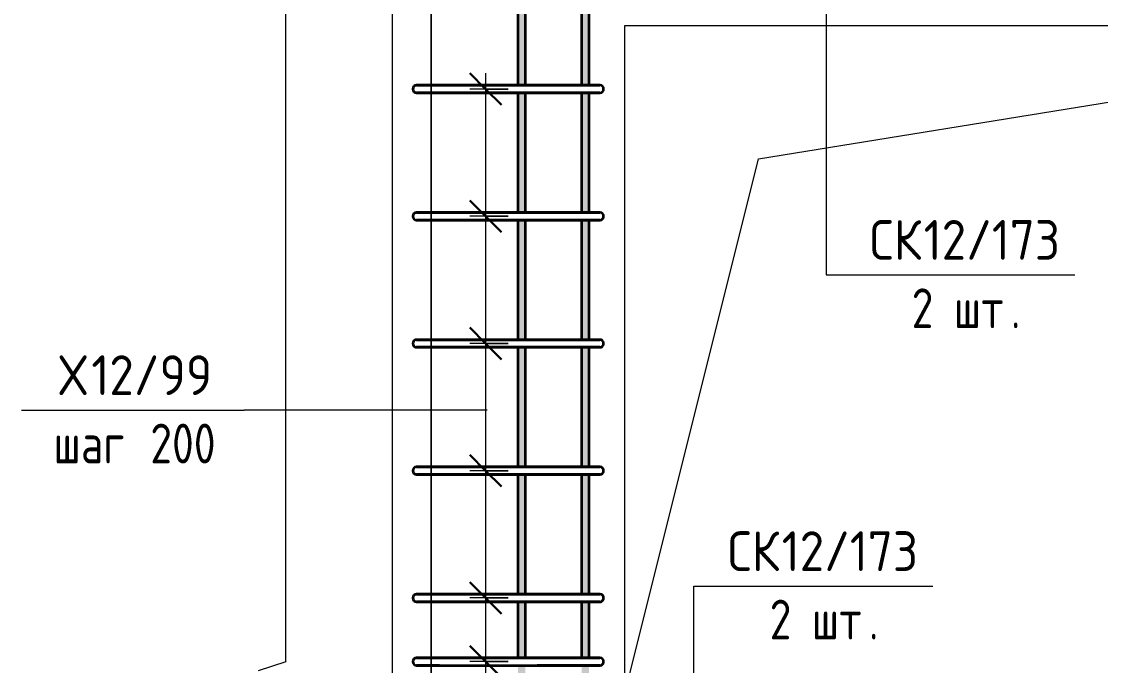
# Model space of a CAD drawing. Header units: millimetres. Extents: x -737 to 48133, y -5064 to 36443.
# Drawn here: x 44623 to 46319, y 1714 to 2726 of the extents above; entities that cross this region are included whole.
import ezdxf

# ---------------------------------------------------------------- set-up
doc = ezdxf.new("R2010")
doc.units = ezdxf.units.MM
for name, color, linetype, lineweight in [('AA_Dim', 7, 'Continuous', 9), ('AA_Dim-25', 7, 'Continuous', 9), ('AA_Oformlenie', 7, 'Continuous', 9), ('AA_Vinoska', 7, 'Continuous', 9), ('AF_Okno', 7, 'Continuous', 20), ('AF_Stena_Опалубка', 253, 'Continuous', 20), ('KR_Armatura_Tonkie', 7, 'Continuous', 20)]:
    doc.layers.add(name, color=color, linetype=linetype, lineweight=lineweight)
doc.styles.add('ISOCPEUR_6', font='isocpeur.TTF', dxfattribs={"width": 0.9, "height": 62.5})
doc.styles.add('ISOCPEUR_8', font='isocpeur.TTF', dxfattribs={"width": 0.8, "height": 62.5})
doc.dimstyles.new('10_Раскладка_арматуры_с_засечками_1', dxfattribs={"dimscale": 304.8, "dimtxt": 0.18, "dimasz": 0.164042, "dimexe": 0.082021, "dimexo": 0, "dimgap": 0, "dimtad": 1, "dimdec": 3, "dimrnd": 0.001, "dimdsep": 46, "dimtxsty": 'ISOCPEUR_8', "dimblk1": 'OBLIQUE', "dimblk2": 'OBLIQUE', "dimsah": 1, "dimcen": 0.09, "dimdle": 0.082021, "dimazin": 0, "dimtfac": 1, "dimtdec": 4, "dimtix": 1, "dimtmove": 0, "dimatfit": 3, "dimfxl": 1, "dimtvp": 1, "dimtolj": 1, "dimtzin": 0, "dimlwd": 18, "dimlwe": 18, "dimarcsym": 2})

# ---------------------------------------------------------------- blocks, each defined once
blk = doc.blocks.new('231_Отверстие прямоугольное в стене _Окно_Стена_ - Отверстие прямоугольное с обрамлением-4126487-Схема обрамления отверстия 1500х1050 _h_')
at = {"layer": 'AF_Okno', "lineweight": 9}
for p, q in [((-33935, 2510), (-32645, 2720)), ((-34145, 1670), (-33935, 2510))]:
    blk.add_line(p, q, dxfattribs=at)
blk = doc.blocks.new('350_Стержень верт с удлинением концов _НесАрм_РабПлоск_ - 350_Стержень верт с удлинением концов _НесАрм_РабПлоск_-V24-Схема обрамления отверстия 1500х1050 _h_')
at = {"layer": 'KR_Armatura_Tonkie', "lineweight": 35}
h = blk.add_hatch(color=256, dxfattribs=at)
h.paths.add_polyline_path([(-34207, 1170), (-34201, 1170), (-34201.2, 1514), (-34213, 1514), (-34212.8, 1170), (-34208.6, 1170)])
h.paths.add_polyline_path([(-34207, 1538), (-34201, 1538), (-34201.2, 1602), (-34213, 1602), (-34212.8, 1538), (-34207.2, 1538)])
h.paths.add_polyline_path([(-34205.7, 1626), (-34201, 1626), (-34201.2, 1714), (-34213, 1714), (-34212.8, 1626), (-34207, 1626)])
h.paths.add_polyline_path([(-34206.4, 1726), (-34201, 1726), (-34201.2, 1814), (-34213, 1814), (-34212.8, 1726), (-34207, 1726)])
h.paths.add_polyline_path([(-34206.4, 1826), (-34201, 1826), (-34201.2, 2014), (-34213, 2014), (-34212.8, 1826), (-34207, 1826)])
h.paths.add_polyline_path([(-34206.4, 2026), (-34201, 2026), (-34201.2, 2214), (-34213, 2214), (-34212.8, 2026), (-34207, 2026)])
h.paths.add_polyline_path([(-34206.4, 2226), (-34201, 2226), (-34201.2, 2414), (-34213, 2414), (-34212.8, 2226), (-34207, 2226)])
h.paths.add_polyline_path([(-34206.4, 2426), (-34201, 2426), (-34201.2, 2614), (-34213, 2614), (-34212.8, 2426), (-34207, 2426)])
h.paths.add_polyline_path([(-34206.4, 2626), (-34201, 2626.2), (-34201.2, 2776), (-34213, 2776), (-34212.8, 2626), (-34207, 2626)])
h.paths.add_polyline_path([(-34206.5, 2800), (-34201, 2800), (-34201.2, 2852), (-34213, 2852), (-34212.8, 2800), (-34207, 2800)])
h.paths.add_polyline_path([(-34206.6, 2876), (-34201, 2876), (-34201.2, 3540), (-34213, 3540), (-34212.8, 2876), (-34207, 2876)])
for p, q in [((-34213, 2776), (-34213, 2626.2)), ((-34201, 2626.2), (-34201, 2776)), ((-34213, 2614), (-34213, 2426)), ((-34201, 2426), (-34201, 2614)), ((-34213, 2414), (-34213, 2226)), ((-34201, 2226), (-34201, 2414)), ((-34213, 2214), (-34213, 2026)), ((-34201, 2026), (-34201, 2214)), ((-34213, 2014), (-34213, 1826)), ((-34201, 1826), (-34201, 2014)), ((-34213, 1814), (-34213, 1726)), ((-34201, 1726), (-34201, 1814))]:
    blk.add_line(p, q, dxfattribs=at)
blk = doc.blocks.new('350_Стержень верт с удлинением концов _НесАрм_РабПлоск_ - 350_Стержень верт с удлинением концов _НесАрм_РабПлоск_-V25-Схема обрамления отверстия 1500х1050 _h_')
at = {"layer": 'KR_Armatura_Tonkie', "lineweight": 35}
for p, q in [((-34213, 2776), (-34213, 2626.2)), ((-34201, 2626.2), (-34201, 2776)), ((-34213, 2614), (-34213, 2426)), ((-34201, 2426), (-34201, 2614)), ((-34213, 2414), (-34213, 2226)), ((-34201, 2226), (-34201, 2414)), ((-34213, 2214), (-34213, 2026)), ((-34201, 2026), (-34201, 2214)), ((-34213, 2014), (-34213, 1826)), ((-34201, 1826), (-34201, 2014)), ((-34213, 1814), (-34213, 1726)), ((-34201, 1726), (-34201, 1814))]:
    blk.add_line(p, q, dxfattribs=at)
blk = doc.blocks.new('350_Стержень верт с удлинением концов _НесАрм_РабПлоск_ - 350_Стержень верт с удлинением концов _НесАрм_РабПлоск_-4140946-Схема обрамления отверстия 1500х1050 _h_')
at = {"layer": 'KR_Armatura_Tonkie', "lineweight": 35}
h = blk.add_hatch(color=256, dxfattribs=at)
h.paths.add_polyline_path([(-32483, 1170), (-32477, 1170), (-32477.2, 1514), (-32489, 1514), (-32488.8, 1170), (-32484.6, 1170)])
h.paths.add_polyline_path([(-32483, 1538), (-32477, 1538), (-32477.2, 1602), (-32489, 1602), (-32488.8, 1538), (-32483.2, 1538)])
h.paths.add_polyline_path([(-32483, 1626), (-32477, 1626), (-32477.2, 1714), (-32489, 1714), (-32488.8, 1626), (-32483.3, 1626)])
h.paths.add_polyline_path([(-32478.8, 1726), (-32477, 1726), (-32477.2, 1814), (-32489, 1814), (-32488.8, 1726), (-32479, 1726)])
h.paths.add_polyline_path([(-32478.8, 1826), (-32477, 1826), (-32477.2, 2014), (-32489, 2014), (-32488.8, 1826), (-32479.1, 1826)])
h.paths.add_polyline_path([(-32478.8, 2026), (-32477, 2026), (-32477.2, 2214), (-32489, 2214), (-32488.8, 2026), (-32479.2, 2026)])
h.paths.add_polyline_path([(-32482.1, 2226), (-32477, 2226), (-32477.2, 2414), (-32489, 2414), (-32488.8, 2226), (-32483, 2226)])
h.paths.add_polyline_path([(-32478.8, 2426), (-32477, 2426), (-32477.2, 2614), (-32489, 2614), (-32488.8, 2426), (-32479.4, 2426)])
h.paths.add_polyline_path([(-32478.8, 2626), (-32477, 2626), (-32477.2, 2776), (-32489, 2776), (-32488.8, 2626), (-32479.5, 2626)])
h.paths.add_polyline_path([(-32482.5, 2800), (-32477, 2800), (-32477.2, 2852), (-32489, 2852), (-32488.8, 2800), (-32483, 2800)])
h.paths.add_polyline_path([(-32482.6, 2876), (-32477, 2876), (-32477.2, 3540), (-32489, 3540), (-32488.8, 2876), (-32483, 2876)])
for p, q in [((-32489, 2776), (-32489, 2626)), ((-32477, 2626), (-32477, 2776)), ((-32489, 2614), (-32489, 2426)), ((-32477, 2426), (-32477, 2614)), ((-32489, 2414), (-32489, 2226)), ((-32477, 2226), (-32477, 2414)), ((-32489, 2214), (-32489, 2026)), ((-32477, 2026), (-32477, 2214)), ((-32489, 2014), (-32489, 1826)), ((-32477, 1826), (-32477, 2014)), ((-32489, 1814), (-32489, 1726)), ((-32477, 1726), (-32477, 1814))]:
    blk.add_line(p, q, dxfattribs=at)
blk = doc.blocks.new('350_Стержень верт с удлинением концов _НесАрм_РабПлоск_ - 350_Стержень верт с удлинением концов _НесАрм_РабПлоск_-V21-Схема обрамления отверстия 1500х1050 _h_')
at = {"layer": 'KR_Armatura_Tonkie', "lineweight": 35}
for p, q in [((-32489, 2776), (-32489, 2626)), ((-32477, 2626), (-32477, 2776)), ((-32489, 2614), (-32489, 2426)), ((-32477, 2426), (-32477, 2614)), ((-32489, 2414), (-32489, 2226)), ((-32477, 2226), (-32477, 2414)), ((-32489, 2214), (-32489, 2026)), ((-32477, 2026), (-32477, 2214)), ((-32489, 2014), (-32489, 1826)), ((-32477, 1826), (-32477, 2014)), ((-32489, 1814), (-32489, 1726)), ((-32477, 1726), (-32477, 1814))]:
    blk.add_line(p, q, dxfattribs=at)
blk = doc.blocks.new('011_Прямоугольник обрыва _ЭлУзла_ - 011_Прямоугольник обрыва _ЭлУзла_-4156951-Схема обрамления отверстия 1500х1050 _h_')
at = {"layer": 'AA_Oformlenie'}
blk.add_line((-34677.7, 1719.4), (-34677.7, 3046.4), dxfattribs=at)
blk = doc.blocks.new('DIMBLOCK186-Схема обрамления отверстия 1500х1050 _h_')
at = {"layer": 'AA_Dim-25', "lineweight": 30}
for p, q in [((45352.6, 2620), (45327.6, 2645)), ((45352.6, 2620), (45377.6, 2595)), ((45352.6, 2420), (45327.6, 2445)), ((45352.6, 2420), (45377.6, 2395))]:
    blk.add_line(p, q, dxfattribs=at)
at = {"layer": 'AA_Dim-25', "lineweight": 18}
for p, q in [((45352.6, 2645), (45352.6, 2420)), ((45387.9, 2620), (45327.6, 2620)), ((45352.6, 2620), (45387.9, 2620)), ((45387.9, 2420), (45327.6, 2420)), ((45352.6, 2420), (45387.9, 2420))]:
    blk.add_line(p, q, dxfattribs=at)
blk = doc.blocks.new('_Oblique')
at = {"color": 0, "linetype": 'ByBlock', "lineweight": -2}
blk.add_line((-0.5, -0.5), (0.5, 0.5), dxfattribs=at)
blk = doc.blocks.new('DIMBLOCK187-Схема обрамления отверстия 1500х1050 _h_')
at = {"layer": 'AA_Dim-25', "lineweight": 30}
for p, q in [((45352.6, 2420), (45327.6, 2445)), ((45352.6, 2420), (45377.6, 2395)), ((45352.6, 2220), (45327.6, 2245)), ((45352.6, 2220), (45377.6, 2195))]:
    blk.add_line(p, q, dxfattribs=at)
at = {"layer": 'AA_Dim-25', "lineweight": 18}
for p, q in [((45387.9, 2420), (45327.6, 2420)), ((45352.6, 2420), (45352.6, 2220)), ((45352.6, 2420), (45387.9, 2420)), ((45387.9, 2220), (45327.6, 2220)), ((45352.6, 2220), (45387.9, 2220))]:
    blk.add_line(p, q, dxfattribs=at)
blk = doc.blocks.new('DIMBLOCK188-Схема обрамления отверстия 1500х1050 _h_')
at = {"layer": 'AA_Dim-25', "lineweight": 30}
for p, q in [((45352.6, 2220), (45327.6, 2245)), ((45352.6, 2220), (45377.6, 2195)), ((45352.6, 2020), (45327.6, 2045)), ((45352.6, 2020), (45377.6, 1995))]:
    blk.add_line(p, q, dxfattribs=at)
at = {"layer": 'AA_Dim-25', "lineweight": 18}
for p, q in [((45387.9, 2220), (45327.6, 2220)), ((45352.6, 2220), (45352.6, 2020)), ((45352.6, 2220), (45387.9, 2220)), ((45387.9, 2020), (45327.6, 2020)), ((45352.6, 2020), (45387.9, 2020))]:
    blk.add_line(p, q, dxfattribs=at)
blk = doc.blocks.new('DIMBLOCK189-Схема обрамления отверстия 1500х1050 _h_')
at = {"layer": 'AA_Dim-25', "lineweight": 30}
for p, q in [((45352.6, 2020), (45327.6, 2045)), ((45352.6, 2020), (45377.6, 1995)), ((45352.6, 1820), (45327.6, 1845)), ((45352.6, 1820), (45377.6, 1795))]:
    blk.add_line(p, q, dxfattribs=at)
at = {"layer": 'AA_Dim-25', "lineweight": 18}
for p, q in [((45387.9, 2020), (45327.6, 2020)), ((45352.6, 2020), (45352.6, 1820)), ((45352.6, 2020), (45387.9, 2020)), ((45387.9, 1820), (45327.6, 1820)), ((45352.6, 1820), (45387.9, 1820))]:
    blk.add_line(p, q, dxfattribs=at)
blk = doc.blocks.new('DIMBLOCK190-Схема обрамления отверстия 1500х1050 _h_')
at = {"layer": 'AA_Dim-25', "lineweight": 30}
for p, q in [((45352.6, 1820), (45327.6, 1845)), ((45352.6, 1820), (45377.6, 1795)), ((45352.6, 1720), (45327.6, 1745)), ((45352.6, 1720), (45377.6, 1695))]:
    blk.add_line(p, q, dxfattribs=at)
at = {"layer": 'AA_Dim-25', "lineweight": 18}
for p, q in [((45387.9, 1820), (45327.6, 1820)), ((45352.6, 1820), (45352.6, 1695)), ((45352.6, 1820), (45387.9, 1820)), ((45387.9, 1720), (45327.6, 1720)), ((45352.6, 1720), (45387.9, 1720))]:
    blk.add_line(p, q, dxfattribs=at)
blk = doc.blocks.new('042_М_Арматуры - Диам длина поз _ Комментарий-3662934-Схема обрамления отверстия 1500х1050 _h_')
at = {"layer": 'AA_Vinoska'}
blk.add_line((-35093, 1279.4), (-34743, 1279.4), dxfattribs=at)
blk = doc.blocks.new('DIMBLOCK201-Схема обрамления отверстия 1500х1050 _h_')
at = {"layer": 'AA_Dim-25', "lineweight": 30}
for p, q in [((45266.9, 2782), (45241.9, 2807)), ((45266.9, 2782), (45291.9, 2757)), ((45266.9, 1620), (45241.9, 1645)), ((45266.9, 1620), (45291.9, 1595))]:
    blk.add_line(p, q, dxfattribs=at)
at = {"layer": 'AA_Dim-25', "lineweight": 18}
for p, q in [((45302.2, 2782), (45241.9, 2782)), ((45266.9, 2782), (45266.9, 1620)), ((45266.9, 2782), (45302.2, 2782)), ((45302.2, 1620), (45241.9, 1620)), ((45266.9, 1620), (45302.2, 1620))]:
    blk.add_line(p, q, dxfattribs=at)

msp = doc.modelspace()

# ---------------------------------------------------------------- linework, layer by layer
at = {"layer": 'AA_Vinoska'}
for p, q in [((45267.0831, 1535.6625), (45267.0831, 2961.8862)), ((45887.87, 2807.0064), (45887.87, 2327.8325)), ((45887.87, 2327.8325), (45928.3971, 2327.8325)), ((45354.9607, 2115.2424), (44973.3056, 2115.2424)), ((45680.0243, 1838.5793), (45705.2608, 1838.5793)), ((45680.0243, 1606.0429), (45680.0243, 1838.5793)), ((45038.5985, 1719.4442), (44995.2735, 1705.3671))]:
    msp.add_line(p, q, dxfattribs=at)
at = {"layer": 'AF_Stena_Опалубка'}
for p, q in [((45206.303, 1000), (45206.303, 2920)), ((45571.303, 1670), (45571.303, 2720)), ((45571.303, 2720), (47071.303, 2720))]:
    msp.add_line(p, q, dxfattribs=at)
at = {"layer": 'KR_Armatura_Tonkie', "lineweight": 35}
for p, q in [((45280.0825, 2626), (45244.0825, 2626)), ((45244.0825, 2626), (45280.0825, 2626)), ((45280.0825, 2614), (45244.0825, 2614)), ((45244.0825, 2614), (45280.0825, 2614)), ((45496.0825, 2626), (45280.0825, 2626)), ((45280.0825, 2626), (45496.0825, 2626)), ((45496.0825, 2614), (45280.0825, 2614)), ((45280.0825, 2614), (45496.0825, 2614)), ((45470.6267, 2626), (45433.4611, 2626)), ((45470.6267, 2614), (45433.4611, 2614)), ((45532.0825, 2626), (45470.6267, 2626)), ((45532.0825, 2614), (45470.6267, 2614)), ((45484.3728, 2626), (45521.5383, 2626)), ((45484.3728, 2614), (45521.5383, 2614)), ((45521.5383, 2626), (45496.0825, 2626)), ((45496.0825, 2626), (45532.0825, 2626)), ((45532.0825, 2614), (45496.0825, 2614)), ((45496.0825, 2614), (45532.0825, 2614)), ((45521.5383, 2626), (45521.5383, 2626)), ((45521.5383, 2614), (45532.0825, 2614)), ((45280.0825, 2426), (45244.0825, 2426)), ((45244.0825, 2426), (45280.0825, 2426)), ((45496.0825, 2426), (45280.0825, 2426)), ((45280.0825, 2426), (45496.0825, 2426)), ((45470.6267, 2426), (45433.4611, 2426)), ((45532.0825, 2426), (45470.6267, 2426)), ((45484.3728, 2426), (45521.5383, 2426)), ((45521.5383, 2426), (45496.0825, 2426)), ((45496.0825, 2426), (45532.0825, 2426)), ((45521.5383, 2426), (45521.5383, 2426)), ((45280.0825, 2414), (45244.0825, 2414)), ((45244.0825, 2414), (45280.0825, 2414)), ((45496.0825, 2414), (45280.0825, 2414)), ((45280.0825, 2414), (45496.0825, 2414)), ((45470.6267, 2414), (45433.4611, 2414)), ((45532.0825, 2414), (45470.6267, 2414)), ((45484.3728, 2414), (45521.5383, 2414)), ((45532.0825, 2414), (45496.0825, 2414)), ((45496.0825, 2414), (45532.0825, 2414)), ((45521.5383, 2414), (45532.0825, 2414)), ((45280.0825, 2226), (45244.0825, 2226)), ((45244.0825, 2226), (45280.0825, 2226)), ((45496.0825, 2226), (45280.0825, 2226)), ((45280.0825, 2226), (45496.0825, 2226)), ((45470.6267, 2226), (45433.4611, 2226)), ((45532.0825, 2226), (45470.6267, 2226)), ((45484.3728, 2226), (45521.5383, 2226)), ((45521.5383, 2226), (45496.0825, 2226)), ((45496.0825, 2226), (45532.0825, 2226)), ((45521.5383, 2226), (45521.5383, 2226)), ((45280.0825, 2214), (45244.0825, 2214)), ((45244.0825, 2214), (45280.0825, 2214)), ((45496.0825, 2214), (45280.0825, 2214)), ((45280.0825, 2214), (45496.0825, 2214)), ((45470.6267, 2214), (45433.4611, 2214)), ((45532.0825, 2214), (45470.6267, 2214)), ((45484.3728, 2214), (45521.5383, 2214)), ((45532.0825, 2214), (45496.0825, 2214)), ((45496.0825, 2214), (45532.0825, 2214)), ((45521.5383, 2214), (45532.0825, 2214)), ((45280.0825, 2026), (45244.0825, 2026)), ((45244.0825, 2026), (45280.0825, 2026)), ((45496.0825, 2026), (45280.0825, 2026)), ((45280.0825, 2026), (45496.0825, 2026)), ((45470.6267, 2026), (45433.4611, 2026)), ((45532.0825, 2026), (45470.6267, 2026)), ((45484.3728, 2026), (45521.5383, 2026)), ((45521.5383, 2026), (45496.0825, 2026)), ((45496.0825, 2026), (45532.0825, 2026)), ((45521.5383, 2026), (45521.5383, 2026)), ((45280.0825, 2014), (45244.0825, 2014)), ((45244.0825, 2014), (45280.0825, 2014)), ((45496.0825, 2014), (45280.0825, 2014)), ((45280.0825, 2014), (45496.0825, 2014)), ((45470.6267, 2014), (45433.4611, 2014)), ((45532.0825, 2014), (45470.6267, 2014)), ((45484.3728, 2014), (45521.5383, 2014)), ((45532.0825, 2014), (45496.0825, 2014)), ((45496.0825, 2014), (45532.0825, 2014)), ((45521.5383, 2014), (45532.0825, 2014)), ((45280.0825, 1826), (45244.0825, 1826)), ((45244.0825, 1826), (45280.0825, 1826)), ((45496.0825, 1826), (45280.0825, 1826)), ((45280.0825, 1826), (45496.0825, 1826)), ((45470.6267, 1826), (45433.4611, 1826)), ((45532.0825, 1826), (45470.6267, 1826)), ((45484.3728, 1826), (45521.5383, 1826)), ((45521.5383, 1826), (45496.0825, 1826)), ((45496.0825, 1826), (45532.0825, 1826)), ((45521.5383, 1826), (45521.5383, 1826)), ((45280.0825, 1814), (45244.0825, 1814)), ((45244.0825, 1814), (45280.0825, 1814)), ((45496.0825, 1814), (45280.0825, 1814)), ((45280.0825, 1814), (45496.0825, 1814)), ((45470.6267, 1814), (45433.4611, 1814)), ((45532.0825, 1814), (45470.6267, 1814)), ((45484.3728, 1814), (45521.5383, 1814)), ((45532.0825, 1814), (45496.0825, 1814)), ((45496.0825, 1814), (45532.0825, 1814)), ((45521.5383, 1814), (45532.0825, 1814)), ((45280.0825, 1726), (45244.0825, 1726)), ((45244.0825, 1726), (45280.0825, 1726)), ((45280.0825, 1714), (45244.0825, 1714)), ((45244.0825, 1714), (45280.0825, 1714)), ((45496.0825, 1726), (45280.0825, 1726)), ((45280.0825, 1726), (45496.0825, 1726)), ((45280.0825, 1714), (45496.0825, 1714)), ((45470.6267, 1726), (45433.4611, 1726)), ((45470.6267, 1714), (45433.4611, 1714)), ((45532.0825, 1726), (45470.6267, 1726)), ((45532.0825, 1714), (45470.6267, 1714)), ((45484.3728, 1726), (45521.5383, 1726)), ((45484.3728, 1714), (45521.5383, 1714)), ((45521.5383, 1726), (45496.0825, 1726)), ((45496.0825, 1726), (45532.0825, 1726)), ((45532.0825, 1714), (45496.0825, 1714)), ((45496.0825, 1714), (45532.0825, 1714)), ((45521.5383, 1726), (45521.5383, 1726)), ((45521.5383, 1714), (45532.0825, 1714))]:
    msp.add_line(p, q, dxfattribs=at)
for centre, start, end in [((45244.0825, 2620), 90, 270), ((45244.0825, 2620), 90, 270), ((45532.0825, 2620), 270, 90), ((45532.0825, 2620), 270, 90), ((45532.0825, 2620), 270, 90), ((45244.0825, 2420), 90, 270), ((45244.0825, 2420), 90, 270), ((45532.0825, 2420), 270, 90), ((45532.0825, 2420), 270, 90), ((45532.0825, 2420), 270, 90), ((45244.0825, 2220), 90, 270), ((45244.0825, 2220), 90, 270), ((45532.0825, 2220), 270, 90), ((45532.0825, 2220), 270, 90), ((45532.0825, 2220), 270, 90), ((45244.0825, 2020), 90, 270), ((45244.0825, 2020), 90, 270), ((45532.0825, 2020), 270, 90), ((45532.0825, 2020), 0, 90), ((45532.0825, 2020), 270, 90), ((45532.0825, 2020), 270, 358.370104), ((45244.0825, 1820), 90, 270), ((45244.0825, 1820), 90, 270), ((45532.0825, 1820), 270, 90), ((45532.0825, 1820), 15.3567816, 90), ((45532.0825, 1820), 270, 90), ((45532.0825, 1820), 270, 15), ((45244.0825, 1720), 90, 270), ((45244.0825, 1720), 90, 270), ((45532.0825, 1720), 270, 90), ((45532.0825, 1720), 270, 90), ((45532.0825, 1720), 270, 90)]:
    msp.add_arc(centre, 6, start, end, dxfattribs=at)

# ---------------------------------------------------------------- block references
at = {"layer": 'AA_Oformlenie'}
msp.add_blockref('011_Прямоугольник обрыва _ЭлУзла_ - 011_Прямоугольник обрыва _ЭлУзла_-4156951-Схема обрамления отверстия 1500х1050 _h_', (79716.303, 0), dxfattribs=at)
at = {"layer": 'AA_Vinoska'}
for p in [(81021.3945, 1048.4751), (79716.303, 835.8849), (80798.2581, 559.2219)]:
    msp.add_blockref('042_М_Арматуры - Диам длина поз _ Комментарий-3662934-Схема обрамления отверстия 1500х1050 _h_', p, dxfattribs=at)
at = {"layer": 'AF_Okno'}
msp.add_blockref('231_Отверстие прямоугольное в стене _Окно_Стена_ - Отверстие прямоугольное с обрамлением-4126487-Схема обрамления отверстия 1500х1050 _h_', (79716.303, 0), dxfattribs=at)
at = {"layer": 'KR_Armatura_Tonkie', "lineweight": 35}
for name, p in [('350_Стержень верт с удлинением концов _НесАрм_РабПлоск_ - 350_Стержень верт с удлинением концов _НесАрм_РабПлоск_-4140946-Схема обрамления отверстия 1500х1050 _h_', (77892.303, 0)), ('350_Стержень верт с удлинением концов _НесАрм_РабПлоск_ - 350_Стержень верт с удлинением концов _НесАрм_РабПлоск_-V21-Схема обрамления отверстия 1500х1050 _h_', (77892.303, 0)), ('350_Стержень верт с удлинением концов _НесАрм_РабПлоск_ - 350_Стержень верт с удлинением концов _НесАрм_РабПлоск_-V24-Схема обрамления отверстия 1500х1050 _h_', (79716.303, 0)), ('350_Стержень верт с удлинением концов _НесАрм_РабПлоск_ - 350_Стержень верт с удлинением концов _НесАрм_РабПлоск_-V25-Схема обрамления отверстия 1500х1050 _h_', (79716.303, 0))]:
    msp.add_blockref(name, p, dxfattribs=at)

# ---------------------------------------------------------------- texts
at = {"layer": 'AA_Vinoska', "char_height": 62.5, "attachment_point": 1}
for s, insert, width, style in [('СК', (45956.2631, 2414.0888), 102.816422, 'ISOCPEUR_6'), ('12/173', (46041.0952, 2414.0888), 263.354344, 'ISOCPEUR_6'), ('2 ', (46022.1381, 2306.6125), 80.16875, 'ISOCPEUR_8'), ('шт', (46088.284, 2306.6125), 109.0295, 'ISOCPEUR_8'), ('\\fISOCPEUR|b0|i0|c204|p34|;\\W.8;.', (46178.2423, 2306.6125), 17.637125, 'ISOCPEUR_8'), ('\\fISOCPEUR|b0|i0|c204|p34|;\\W.9;Х', (44682.4466, 2201.4986), 61.329094, 'ISOCPEUR_6'), ('12/99', (44733.0482, 2201.4986), 229.082203, 'ISOCPEUR_6'), (' 200', (44793.732, 2094.0223), 166.751, 'ISOCPEUR_8'), ('шаг', (44673.3466, 2094.0223), 145.907125, 'ISOCPEUR_8'), ('СК', (45733.1268, 1924.8356), 102.816422, 'ISOCPEUR_6'), ('12/173', (45817.9588, 1924.8356), 263.354344, 'ISOCPEUR_6'), ('2 ', (45799.0018, 1817.3592), 80.16875, 'ISOCPEUR_8'), ('шт', (45865.1476, 1817.3592), 109.0295, 'ISOCPEUR_8'), ('\\fISOCPEUR|b0|i0|c204|p34|;\\W.8;.', (45955.106, 1817.3592), 17.637125, 'ISOCPEUR_8')]:
    msp.add_mtext(s, dxfattribs=dict(at, insert=insert, width=width, style=style))

# ---------------------------------------------------------------- dimensions: what is measured, and where the dimension line sits
at = {"layer": 'AA_Dim', "lineweight": 18}
for base, p1, p2, override, picture, middle in [((45266.893, 1620), (45302.2483, 2782), (45302.2483, 1620), {"dimpost": '<>', "dimfxl": 1162}, 'DIMBLOCK201-Схема обрамления отверстия 1500х1050 _h_', (45235.643, 2201)), ((45352.5768, 2420), (45387.9321, 2620), (45387.9321, 2420), {"dimpost": '<>', "dimfxl": 200}, 'DIMBLOCK186-Схема обрамления отверстия 1500х1050 _h_', (45321.3268, 2520)), ((45352.5768, 2220), (45387.9321, 2420), (45387.9321, 2220), {"dimpost": '<>', "dimfxl": 200}, 'DIMBLOCK187-Схема обрамления отверстия 1500х1050 _h_', (45321.3268, 2320)), ((45352.5768, 2020), (45387.9321, 2220), (45387.9321, 2020), {"dimpost": '<>', "dimfxl": 200}, 'DIMBLOCK188-Схема обрамления отверстия 1500х1050 _h_', (45321.3268, 2120)), ((45352.5768, 1820), (45387.9321, 2020), (45387.9321, 1820), {"dimpost": '<>', "dimfxl": 200}, 'DIMBLOCK189-Схема обрамления отверстия 1500х1050 _h_', (45321.3268, 1920)), ((45352.5768, 1720), (45387.9321, 1820), (45387.9321, 1720), {"dimpost": '<>', "dimfxl": 100}, 'DIMBLOCK190-Схема обрамления отверстия 1500х1050 _h_', (45321.3268, 1770))]:
    dim = msp.add_linear_dim(base=base, p1=p1, p2=p2, angle=90, dimstyle='10_Раскладка_арматуры_с_засечками_1', override=override, dxfattribs=at)
    dim.commit()
    dim.dimension.update_dxf_attribs({"geometry": picture, "text_midpoint": middle})

doc.saveas('drawing.dxf')
